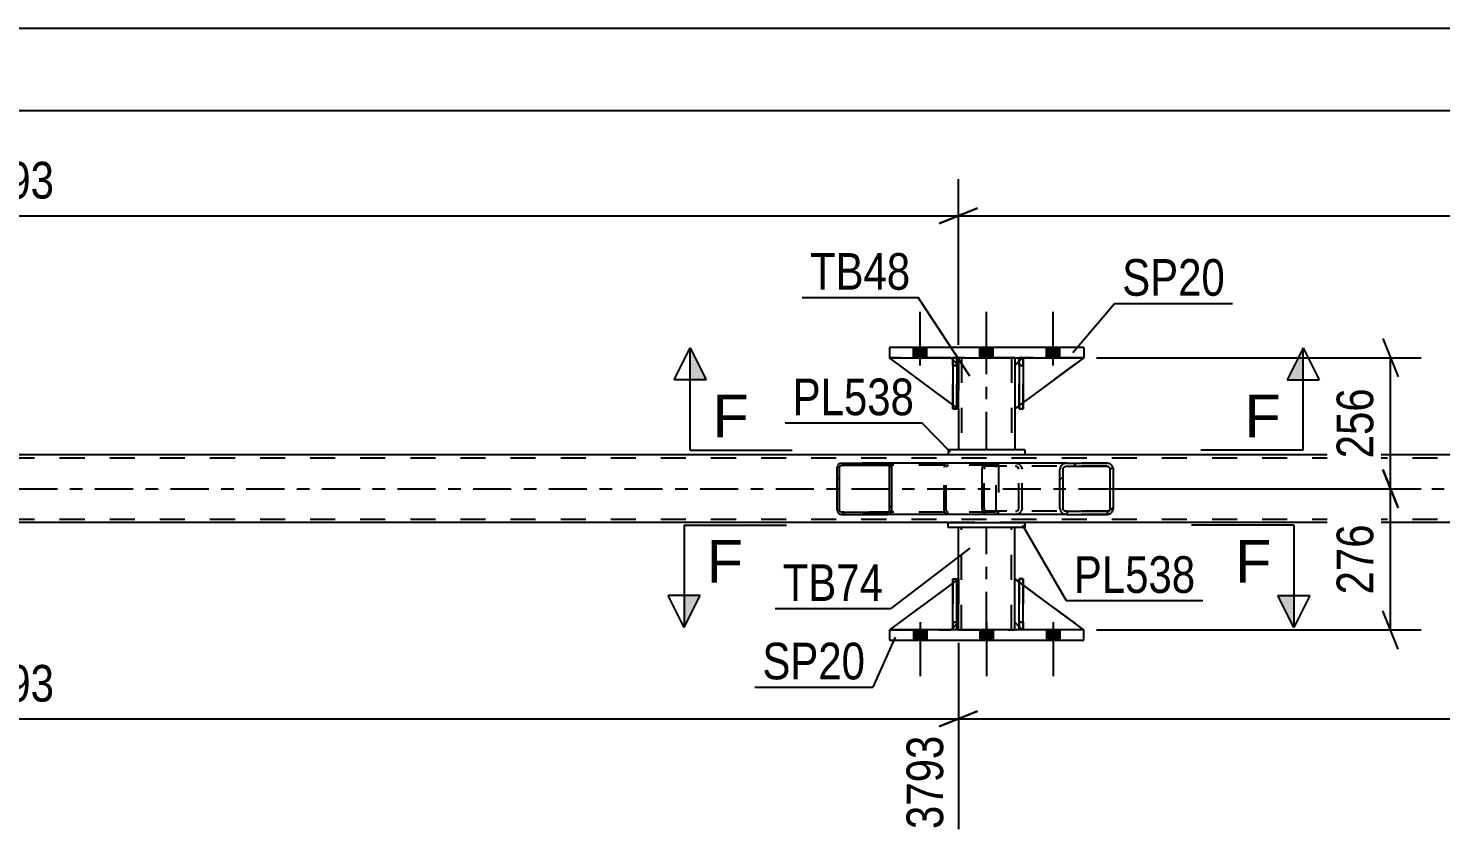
# Model space of a CAD drawing. Header units: millimetres. Extents: x 0 to 841, y 0 to 594.
# Drawn here: x 159.7 to 270.2, y 200.6 to 263.8 of the extents above; entities that cross this region are included whole.
import ezdxf

# ---------------------------------------------------------------- set-up
doc = ezdxf.new("R2010")
doc.units = ezdxf.units.MM
doc.linetypes.add('DXK_LINE_DOT2', pattern=[3.9198, 1.9599, -1.9599])
doc.linetypes.add('DXK_LINE_DOT3', pattern=[5.9187, 2.979, -0.9799, 0.9799, -0.9799])
doc.styles.add('Arial', font='ARIAL.TTF', dxfattribs={"height": 0.2})
doc.styles.add('Arial Narrow', font='ARIALN.TTF', dxfattribs={"height": 0.2})

# ---------------------------------------------------------------- blocks, each defined once
blk = doc.blocks.new('Part-318889158-2686 - 2549')
at = {"color": 2, "linetype": 'Continuous'}
for p, q in [((232.5, 220.75), (232.5, 224.75)), ((236.9, 220.75), (236.9, 224.75)), ((232.5, 216.75), (232.5, 217.35)), ((236.9, 216.75), (236.9, 217.35))]:
    blk.add_line(p, q, dxfattribs=at)
at = {"color": 7, "linetype": 'DXK_LINE_DOT2'}
for p, q in [((236.9, 224.75), (232.5, 224.75)), ((232.74, 216.75), (232.74, 224.75)), ((236.66, 216.75), (236.66, 224.75)), ((232.5, 217.35), (232.5, 220.75)), ((236.9, 217.35), (236.9, 220.75)), ((232.5, 216.75), (236.9, 216.75))]:
    blk.add_line(p, q, dxfattribs=at)
at = {"color": 7, "linetype": 'DXK_LINE_DOT3'}
blk.add_line((234.7, 216.75), (234.7, 224.75), dxfattribs=at)
blk = doc.blocks.new('Part-318889158-2675 - 2549')
at = {"color": 7, "linetype": 'DXK_LINE_DOT2'}
for p, q in [((232.05, 220.75), (232.37, 220.75)), ((232.05, 217.35), (232.05, 220.75)), ((232.05, 220.75), (232.05, 216.75)), ((232.37, 220.75), (232.37, 217.35)), ((232.37, 216.75), (232.37, 220.66)), ((232.37, 217.35), (232.05, 217.35)), ((232.05, 216.75), (232.05, 217.35)), ((232.37, 216.75), (232.05, 216.75)), ((232.37, 217.35), (232.37, 216.75)), ((232.37, 216.75), (232.37, 216.75))]:
    blk.add_line(p, q, dxfattribs=at)
blk = doc.blocks.new('Part-318889158-2631 - 2549')
at = {"color": 7, "linetype": 'DXK_LINE_DOT2'}
for p, q in [((236.9, 217.35), (236.9, 220.75)), ((236.9, 220.75), (242.3, 216.75)), ((237.5, 216.75), (236.9, 217.35)), ((242.3, 216.75), (237.5, 216.75))]:
    blk.add_line(p, q, dxfattribs=at)
blk = doc.blocks.new('Part-318889158-2696 - 2549')
at = {"color": 2, "linetype": 'Continuous'}
for p, q in [((242.3, 216.75), (227.1, 216.75)), ((227.1, 216.75), (227.1, 215.95)), ((242.3, 215.95), (242.3, 216.75)), ((227.1, 215.95), (242.3, 215.95))]:
    blk.add_line(p, q, dxfattribs=at)
blk = doc.blocks.new('Part-318889158-2632 - 2549')
at = {"color": 2, "linetype": 'Continuous'}
for p, q in [((236.9, 217.35), (236.9, 220.75)), ((237.25, 220.49), (236.9, 220.75)), ((242.3, 216.75), (237.57, 220.25)), ((237.25, 217), (236.9, 217.35))]:
    blk.add_line(p, q, dxfattribs=at)
at = {"color": 7, "linetype": 'DXK_LINE_DOT2'}
for p, q in [((237.57, 220.25), (237.25, 220.49)), ((237.5, 216.75), (237.25, 217)), ((242.3, 216.75), (237.5, 216.75)), ((242.3, 216.75), (242.3, 216.75)), ((242.3, 216.75), (242.3, 216.75))]:
    blk.add_line(p, q, dxfattribs=at)
blk = doc.blocks.new('Part-318889158-2633 - 2549')
at = {"color": 7, "linetype": 'DXK_LINE_DOT2'}
for p, q in [((232.05, 237.43), (232.05, 238.03)), ((232.05, 238.03), (232.05, 238.03)), ((232.05, 238.03), (232.05, 234.03)), ((232.37, 238.03), (232.05, 238.03)), ((232.37, 237.43), (232.37, 238.03)), ((232.37, 234.03), (232.37, 238.03)), ((232.05, 234.03), (232.05, 237.43)), ((232.05, 237.43), (232.37, 237.43)), ((232.37, 237.43), (232.37, 234.03)), ((232.05, 234.03), (232.37, 234.03))]:
    blk.add_line(p, q, dxfattribs=at)
blk = doc.blocks.new('Part-318889158-2698 - 2549')
at = {"color": 7, "linetype": 'DXK_LINE_DOT2'}
for p, q in [((237.25, 237.43), (237.25, 238.03)), ((237.25, 238.03), (237.25, 238.03)), ((237.25, 238.03), (237.25, 234.03)), ((237.57, 238.03), (237.25, 238.03)), ((237.57, 237.43), (237.57, 238.03)), ((237.57, 234.03), (237.57, 238.03)), ((237.25, 234.03), (237.25, 237.43)), ((237.25, 237.43), (237.57, 237.43)), ((237.57, 237.43), (237.57, 234.03)), ((237.25, 234.03), (237.57, 234.03))]:
    blk.add_line(p, q, dxfattribs=at)
blk = doc.blocks.new('Part-318889158-2634 - 2549')
at = {"color": 7, "linetype": 'DXK_LINE_DOT2'}
for p, q in [((232.5, 220.75), (227.1, 216.75)), ((232.5, 217.35), (232.5, 220.75)), ((232.5, 220.75), (232.5, 217.35)), ((227.1, 216.75), (231.9, 216.75)), ((231.9, 216.75), (232.5, 217.35)), ((232.5, 217.35), (231.9, 216.75)), ((232.5, 217.35), (232.5, 217.35))]:
    blk.add_line(p, q, dxfattribs=at)
blk = doc.blocks.new('Part-318889158-2635 - 2549')
at = {"color": 2, "linetype": 'Continuous'}
for p, q in [((232.05, 220.42), (227.1, 216.75)), ((232.5, 220.75), (232.37, 220.66)), ((232.5, 217.35), (232.5, 220.75)), ((232.05, 216.9), (231.9, 216.75)), ((232.5, 217.35), (232.37, 217.22)), ((232.5, 217.35), (232.5, 217.35))]:
    blk.add_line(p, q, dxfattribs=at)
at = {"color": 7, "linetype": 'DXK_LINE_DOT2'}
for p, q in [((232.37, 220.66), (232.05, 220.42)), ((232.5, 217.35), (232.5, 220.75)), ((227.1, 216.75), (231.9, 216.75)), ((232.5, 217.35), (231.9, 216.75)), ((232.37, 217.22), (232.05, 216.9))]:
    blk.add_line(p, q, dxfattribs=at)
blk = doc.blocks.new('Part-318889158-2636 - 2549')
at = {"color": 2, "linetype": 'Continuous'}
for p, q in [((237.25, 216.75), (237.25, 220.75)), ((237.25, 220.75), (237.57, 220.75)), ((237.57, 216.75), (237.57, 220.75)), ((237.25, 216.75), (237.25, 216.75)), ((237.57, 216.75), (237.25, 216.75))]:
    blk.add_line(p, q, dxfattribs=at)
at = {"color": 7, "linetype": 'DXK_LINE_DOT2'}
for p, q in [((237.25, 220.75), (237.25, 217.35)), ((237.57, 217.35), (237.57, 220.75)), ((237.25, 217.35), (237.25, 216.75)), ((237.25, 217.35), (237.57, 217.35)), ((237.57, 216.75), (237.57, 217.35)), ((237.57, 216.75), (237.57, 216.75))]:
    blk.add_line(p, q, dxfattribs=at)
blk = doc.blocks.new('Part-318889158-2638 - 2549')
at = {"color": 7, "linetype": 'DXK_LINE_DOT2'}
for p, q in [((237.57, 220.75), (237.25, 220.75)), ((237.25, 217.35), (237.25, 220.75)), ((237.25, 220.75), (237.25, 216.75)), ((237.57, 220.75), (237.57, 217.35)), ((237.57, 216.75), (237.57, 220.75)), ((237.57, 217.35), (237.25, 217.35)), ((237.25, 216.75), (237.25, 217.35)), ((237.57, 216.75), (237.25, 216.75)), ((237.57, 217.35), (237.57, 216.75)), ((237.57, 216.75), (237.57, 216.75))]:
    blk.add_line(p, q, dxfattribs=at)
blk = doc.blocks.new('Part-318889158-2704 - 2549')
at = {"color": 2, "linetype": 'Continuous'}
for p, q in [((232.5, 238.03), (232.5, 237.43)), ((236.9, 238.03), (236.9, 237.43)), ((232.5, 234.03), (232.5, 230.83)), ((236.9, 234.03), (236.9, 230.83))]:
    blk.add_line(p, q, dxfattribs=at)
at = {"color": 7, "linetype": 'DXK_LINE_DOT2'}
for p, q in [((236.9, 238.03), (232.5, 238.03)), ((232.74, 238.03), (232.74, 230.83)), ((236.66, 238.03), (236.66, 230.83)), ((232.5, 237.43), (232.5, 234.03)), ((236.9, 237.43), (236.9, 234.03)), ((236.9, 230.83), (232.5, 230.83))]:
    blk.add_line(p, q, dxfattribs=at)
at = {"color": 7, "linetype": 'DXK_LINE_DOT3'}
blk.add_line((234.7, 230.83), (234.7, 238.03), dxfattribs=at)
blk = doc.blocks.new('Part-318889158-2642 - 2549')
at = {"color": 2, "linetype": 'Continuous'}
for p, q in [((237.57, 238.03), (237.25, 238.03)), ((237.25, 238.03), (237.25, 234.03)), ((237.57, 238.03), (237.57, 238.03)), ((237.57, 238.03), (237.57, 234.03)), ((237.57, 234.03), (237.25, 234.03))]:
    blk.add_line(p, q, dxfattribs=at)
at = {"color": 7, "linetype": 'DXK_LINE_DOT2'}
for p, q in [((237.25, 237.43), (237.25, 238.03)), ((237.57, 237.43), (237.57, 238.03)), ((237.57, 238.03), (237.57, 238.03)), ((237.57, 237.43), (237.25, 237.43)), ((237.25, 237.43), (237.25, 234.03)), ((237.57, 234.03), (237.57, 237.43))]:
    blk.add_line(p, q, dxfattribs=at)
blk = doc.blocks.new('Part-318889158-2643 - 2549')
at = {"color": 2, "linetype": 'Continuous'}
for p, q in [((232.05, 234.36), (227.1, 238.03)), ((232.05, 237.88), (231.9, 238.03)), ((232.5, 237.43), (232.37, 237.56)), ((232.5, 237.43), (232.5, 237.43)), ((232.5, 234.03), (232.5, 237.43)), ((232.37, 234.12), (232.5, 234.03)), ((232.5, 234.03), (232.5, 234.03))]:
    blk.add_line(p, q, dxfattribs=at)
at = {"color": 7, "linetype": 'DXK_LINE_DOT2'}
for p, q in [((231.9, 238.03), (227.1, 238.03)), ((231.9, 238.03), (232.5, 237.43)), ((232.37, 237.56), (232.05, 237.88)), ((232.5, 237.43), (232.5, 234.03)), ((232.37, 234.12), (232.05, 234.36))]:
    blk.add_line(p, q, dxfattribs=at)
blk = doc.blocks.new('Part-318889158-2644 - 2549')
at = {"color": 7, "linetype": 'DXK_LINE_DOT2'}
for p, q in [((232.5, 234.03), (227.1, 238.03)), ((227.1, 238.03), (231.9, 238.03)), ((231.9, 238.03), (232.5, 237.43)), ((232.5, 237.43), (231.9, 238.03)), ((232.5, 237.43), (232.5, 234.03)), ((232.5, 237.43), (232.5, 237.43)), ((232.5, 237.43), (232.5, 234.03))]:
    blk.add_line(p, q, dxfattribs=at)
blk = doc.blocks.new('Part-318889158-2645 - 2549')
at = {"color": 2, "linetype": 'Continuous'}
for p, q in [((237.25, 237.78), (236.9, 237.43)), ((242.3, 238.03), (237.57, 234.53)), ((236.9, 237.43), (236.9, 234.03)), ((237.25, 234.29), (236.9, 234.03))]:
    blk.add_line(p, q, dxfattribs=at)
at = {"color": 7, "linetype": 'DXK_LINE_DOT2'}
for p, q in [((237.5, 238.03), (237.25, 237.78)), ((242.3, 238.03), (237.5, 238.03)), ((237.57, 234.53), (237.25, 234.29))]:
    blk.add_line(p, q, dxfattribs=at)
blk = doc.blocks.new('Part-318889158-2646 - 2549')
at = {"color": 7, "linetype": 'DXK_LINE_DOT2'}
for p, q in [((237.5, 238.03), (236.9, 237.43)), ((236.9, 234.03), (242.3, 238.03)), ((242.3, 238.03), (237.5, 238.03)), ((236.9, 237.43), (236.9, 234.03))]:
    blk.add_line(p, q, dxfattribs=at)
blk = doc.blocks.new('Part-318889158-2673 - 2549')
at = {"color": 2, "linetype": 'Continuous'}
for p, q in [((232.05, 216.75), (232.05, 220.75)), ((232.05, 220.75), (232.37, 220.75)), ((232.37, 216.75), (232.37, 220.75)), ((232.05, 216.75), (232.05, 216.75)), ((232.37, 216.75), (232.05, 216.75))]:
    blk.add_line(p, q, dxfattribs=at)
at = {"color": 7, "linetype": 'DXK_LINE_DOT2'}
for p, q in [((232.05, 220.75), (232.05, 217.35)), ((232.37, 217.35), (232.37, 220.75)), ((232.05, 217.35), (232.05, 216.75)), ((232.05, 217.35), (232.37, 217.35)), ((232.37, 216.75), (232.37, 217.35)), ((232.37, 216.75), (232.37, 216.75))]:
    blk.add_line(p, q, dxfattribs=at)
blk = doc.blocks.new('Part-318889158-2681 - 2549')
at = {"color": 2, "linetype": 'Continuous'}
for p, q in [((231.7, 225.15), (237.7, 225.15)), ((231.7, 224.75), (231.7, 225.15)), ((237.7, 224.75), (231.7, 224.75)), ((237.7, 225.15), (237.7, 224.75))]:
    blk.add_line(p, q, dxfattribs=at)
blk = doc.blocks.new('Part-318889158-2691 - 2549')
at = {"color": 2, "linetype": 'Continuous'}
for p, q in [((242.3, 238.83), (227.1, 238.83)), ((227.1, 238.83), (227.1, 238.03)), ((242.3, 238.83), (242.3, 238.03)), ((227.1, 238.03), (242.3, 238.03))]:
    blk.add_line(p, q, dxfattribs=at)
blk = doc.blocks.new('Part-318889158-2714 - 2549')
at = {"linetype": 'Continuous'}
h = blk.add_hatch(dxfattribs=at)
h.set_pattern_fill('', scale=0.7, style=0, pattern_type=0)
h.set_pattern_definition([(45, (227.2514, 229.592), (-1.57154, 1.57154), [])])
h.paths.add_polyline_path([(227.28, 229.47), (227.25, 229.59), (227.18, 229.7), (227.07, 229.77), (226.94, 229.79), (223.36, 229.79), (223.23, 229.77), (223.12, 229.7), (223.05, 229.59), (223.02, 229.47), (223.02, 226.11), (223.05, 225.99), (223.12, 225.88), (223.23, 225.81), (223.36, 225.79), (226.94, 225.79), (227.07, 225.81), (227.18, 225.88), (227.25, 225.99), (227.28, 226.11)])
h.paths.add_polyline_path([(227.09, 226.05), (227.06, 226), (227, 225.96), (226.94, 225.95), (223.36, 225.95), (223.3, 225.96), (223.24, 226), (223.2, 226.05), (223.19, 226.11), (223.19, 229.47), (223.2, 229.53), (223.24, 229.58), (223.3, 229.62), (223.36, 229.63), (226.94, 229.63), (227, 229.62), (227.06, 229.58), (227.09, 229.53), (227.11, 229.47), (227.11, 226.11)])
at = {"color": 2, "linetype": 'Continuous'}
for p, q in [((223.05, 229.59), (223.02, 229.47)), ((223.02, 226.11), (223.02, 229.47)), ((223.19, 229.47), (223.2, 229.53)), ((223.19, 226.11), (223.19, 229.47)), ((223.2, 229.53), (223.24, 229.58)), ((223.36, 229.79), (223.23, 229.77)), ((223.24, 229.58), (223.3, 229.62)), ((223.3, 229.62), (223.36, 229.63)), ((223.36, 229.79), (226.94, 229.79)), ((223.36, 229.63), (226.94, 229.63)), ((234.63, 229.79), (226.94, 229.79)), ((227.07, 229.77), (226.94, 229.79)), ((226.94, 229.63), (227, 229.62)), ((227, 229.62), (227.06, 229.58)), ((227.06, 229.58), (227.09, 229.53)), ((227.09, 229.53), (227.11, 229.47)), ((227.11, 226.11), (227.11, 229.47)), ((227.28, 229.47), (227.25, 229.59)), ((227.28, 226.11), (227.28, 229.47)), ((223.02, 226.11), (223.05, 225.99)), ((223.2, 226.05), (223.19, 226.11)), ((223.24, 226), (223.2, 226.05)), ((223.23, 225.81), (223.36, 225.79)), ((223.3, 225.96), (223.24, 226)), ((223.36, 225.95), (223.3, 225.96)), ((223.36, 225.95), (226.94, 225.95)), ((223.36, 225.79), (226.94, 225.79)), ((227, 225.96), (226.94, 225.95)), ((226.94, 225.79), (227.07, 225.81)), ((234.63, 225.79), (226.94, 225.79)), ((227.06, 226), (227, 225.96)), ((227.09, 226.05), (227.06, 226)), ((227.11, 226.11), (227.09, 226.05)), ((227.25, 225.99), (227.28, 226.11))]:
    blk.add_line(p, q, dxfattribs=at)
at = {"color": 7, "linetype": 'DXK_LINE_DOT2'}
for p, q in [((226.94, 229.79), (223.36, 229.79)), ((235.29, 229.63), (223.36, 229.63)), ((231.37, 229.47), (231.4, 229.59)), ((231.37, 226.11), (231.37, 229.47)), ((231.55, 229.53), (231.54, 229.47)), ((231.54, 226.11), (231.54, 229.47)), ((231.59, 229.58), (231.55, 229.53)), ((231.58, 229.77), (231.71, 229.79)), ((231.59, 229.58), (231.61, 229.59)), ((231.61, 229.59), (231.65, 229.62)), ((231.65, 229.62), (231.71, 229.63)), ((235.29, 229.79), (234.63, 229.79)), ((235.29, 229.79), (235.42, 229.77)), ((235.35, 229.62), (235.29, 229.63)), ((235.41, 229.58), (235.35, 229.62)), ((235.44, 229.53), (235.41, 229.58)), ((235.46, 229.47), (235.44, 229.53)), ((235.46, 226.11), (235.46, 229.47)), ((235.6, 229.59), (235.62, 229.49)), ((235.62, 229.49), (235.63, 229.47)), ((235.63, 229.47), (235.63, 226.11)), ((235.29, 225.95), (223.36, 225.95)), ((226.94, 225.79), (223.36, 225.79)), ((231.4, 225.99), (231.37, 226.11)), ((231.54, 226.11), (231.55, 226.05)), ((231.55, 226.05), (231.59, 226)), ((231.71, 225.79), (231.58, 225.81)), ((231.59, 226), (231.61, 225.99)), ((231.61, 225.99), (231.65, 225.96)), ((231.65, 225.96), (231.71, 225.95)), ((235.29, 225.79), (234.63, 225.79)), ((235.29, 225.95), (235.35, 225.96)), ((235.42, 225.81), (235.29, 225.79)), ((235.35, 225.96), (235.41, 226)), ((235.41, 226), (235.44, 226.05)), ((235.44, 226.05), (235.46, 226.11)), ((235.63, 226.11), (235.6, 225.99))]:
    blk.add_line(p, q, dxfattribs=at)
at = {"color": 2, "linetype": 'Continuous'}
for centre, start, end in [((223.35, 229.46), 110.7583, 155.68), ((226.95, 229.46), 24.32, 69.2417), ((223.35, 226.12), 204.32, 249.2417), ((226.95, 226.12), 290.7583, 335.68)]:
    blk.add_arc(centre, 0.331, start, end, dxfattribs=at)
at = {"color": 7, "linetype": 'DXK_LINE_DOT2'}
for centre, start, end in [((231.7, 229.46), 110.7583, 155.68), ((235.3, 229.46), 24.32, 69.2417), ((231.7, 226.12), 204.32, 249.2417), ((235.3, 226.12), 290.7583, 335.68)]:
    blk.add_arc(centre, 0.331, start, end, dxfattribs=at)
blk = doc.blocks.new('Part-318889158-2715 - 2549')
at = {"linetype": 'Continuous'}
h = blk.add_hatch(dxfattribs=at)
h.set_pattern_fill('', scale=0.7, style=0, pattern_type=0)
h.set_pattern_definition([(45, (244.5842, 229.4932), (-1.57154, 1.57154), [])])
h.paths.add_polyline_path([(244.62, 229.31), (244.58, 229.49), (244.48, 229.65), (244.31, 229.75), (244.12, 229.79), (240.94, 229.79), (240.74, 229.75), (240.58, 229.65), (240.47, 229.49), (240.43, 229.31), (240.43, 226.27), (240.47, 226.09), (240.58, 225.93), (240.74, 225.83), (240.94, 225.79), (244.12, 225.79), (244.31, 225.83), (244.48, 225.93), (244.58, 226.09), (244.62, 226.27)])
h.paths.add_polyline_path([(244.35, 226.18), (244.3, 226.1), (244.22, 226.05), (244.12, 226.03), (240.94, 226.03), (240.84, 226.05), (240.76, 226.1), (240.7, 226.18), (240.68, 226.27), (240.68, 229.31), (240.7, 229.4), (240.76, 229.48), (240.84, 229.53), (240.94, 229.55), (244.12, 229.55), (244.22, 229.53), (244.3, 229.48), (244.35, 229.4), (244.37, 229.31), (244.37, 226.27)])
at = {"color": 2, "linetype": 'Continuous'}
for p, q in [((234.36, 229.31), (234.38, 229.49)), ((234.36, 226.27), (234.36, 229.31)), ((234.38, 229.49), (234.44, 229.65)), ((234.44, 229.65), (234.53, 229.75)), ((234.53, 229.75), (234.63, 229.79)), ((240.94, 229.79), (234.63, 229.79)), ((240.47, 229.49), (240.43, 229.31)), ((240.43, 226.27), (240.43, 229.31)), ((240.68, 229.31), (240.7, 229.4)), ((240.68, 226.27), (240.68, 229.31)), ((240.7, 229.4), (240.76, 229.48)), ((240.94, 229.79), (240.74, 229.75)), ((240.76, 229.48), (240.84, 229.53)), ((240.84, 229.53), (240.94, 229.55)), ((240.94, 229.79), (244.12, 229.79)), ((240.94, 229.55), (244.12, 229.55)), ((244.31, 229.75), (244.12, 229.79)), ((244.12, 229.55), (244.22, 229.53)), ((244.22, 229.53), (244.3, 229.48)), ((244.3, 229.48), (244.35, 229.4)), ((244.35, 229.4), (244.37, 229.31)), ((244.37, 226.27), (244.37, 229.31)), ((244.62, 229.31), (244.58, 229.49)), ((244.62, 226.27), (244.62, 229.31)), ((234.38, 226.09), (234.36, 226.27)), ((234.44, 225.93), (234.38, 226.09)), ((234.53, 225.83), (234.44, 225.93)), ((234.63, 225.79), (234.53, 225.83)), ((240.94, 225.79), (234.63, 225.79)), ((240.43, 226.27), (240.47, 226.09)), ((240.7, 226.18), (240.68, 226.27)), ((240.76, 226.1), (240.7, 226.18)), ((240.74, 225.83), (240.94, 225.79)), ((240.84, 226.05), (240.76, 226.1)), ((240.94, 226.03), (240.84, 226.05)), ((240.94, 226.03), (244.12, 226.03)), ((240.94, 225.79), (244.12, 225.79)), ((244.22, 226.05), (244.12, 226.03)), ((244.12, 225.79), (244.31, 225.83)), ((244.3, 226.1), (244.22, 226.05)), ((244.35, 226.18), (244.3, 226.1)), ((244.37, 226.27), (244.35, 226.18)), ((244.58, 226.09), (244.62, 226.27))]:
    blk.add_line(p, q, dxfattribs=at)
at = {"color": 7, "linetype": 'DXK_LINE_DOT2'}
for p, q in [((234.51, 229.4), (234.5, 229.31)), ((234.5, 226.27), (234.5, 229.31)), ((234.54, 229.48), (234.51, 229.4)), ((234.58, 229.53), (234.54, 229.48)), ((234.63, 229.55), (234.58, 229.53)), ((244.12, 229.55), (234.63, 229.55)), ((235.63, 229.55), (235.63, 229.79)), ((236.97, 229.79), (237.16, 229.75)), ((237.07, 229.53), (236.97, 229.55)), ((237.15, 229.48), (237.07, 229.53)), ((237.2, 229.4), (237.15, 229.48)), ((237.22, 229.31), (237.2, 229.4)), ((237.22, 226.27), (237.22, 229.31)), ((237.43, 229.49), (237.47, 229.31)), ((237.47, 226.27), (237.47, 229.31)), ((244.12, 229.79), (240.94, 229.79)), ((234.5, 226.27), (234.51, 226.18)), ((234.51, 226.18), (234.54, 226.1)), ((234.54, 226.1), (234.58, 226.05)), ((234.58, 226.05), (234.63, 226.03)), ((244.12, 226.03), (234.63, 226.03)), ((235.63, 225.79), (235.63, 226.03)), ((236.97, 226.03), (237.07, 226.05)), ((237.16, 225.83), (236.97, 225.79)), ((237.07, 226.05), (237.15, 226.1)), ((237.15, 226.1), (237.2, 226.18)), ((237.2, 226.18), (237.22, 226.27)), ((237.47, 226.27), (237.43, 226.09)), ((244.12, 225.79), (240.94, 225.79))]:
    blk.add_line(p, q, dxfattribs=at)
for centre, start, end in [((236.98, 229.29), 23.8494, 68.8059), ((236.98, 226.28), 291.1941, 336.1506)]:
    blk.add_arc(centre, 0.492, start, end, dxfattribs=at)
at = {"color": 2, "linetype": 'Continuous'}
for centre, start, end in [((240.92, 229.29), 111.1941, 156.1506), ((244.13, 229.29), 23.8494, 68.8059), ((240.92, 226.28), 203.8494, 248.8059), ((244.13, 226.28), 291.1941, 336.1506)]:
    blk.add_arc(centre, 0.492, start, end, dxfattribs=at)
blk = doc.blocks.new('Part-318889158-2720 - 2549')
at = {"color": 2, "linetype": 'Continuous'}
for p, q in [((232.37, 238.03), (232.05, 238.03)), ((232.05, 238.03), (232.05, 234.03)), ((232.37, 238.03), (232.37, 238.03)), ((232.37, 238.03), (232.37, 234.03)), ((232.37, 234.03), (232.05, 234.03))]:
    blk.add_line(p, q, dxfattribs=at)
at = {"color": 7, "linetype": 'DXK_LINE_DOT2'}
for p, q in [((232.05, 237.43), (232.05, 238.03)), ((232.37, 237.43), (232.37, 238.03)), ((232.37, 238.03), (232.37, 238.03)), ((232.37, 237.43), (232.05, 237.43)), ((232.05, 237.43), (232.05, 234.03)), ((232.37, 234.03), (232.37, 237.43))]:
    blk.add_line(p, q, dxfattribs=at)
blk = doc.blocks.new('Part-318889158-2731 - 2549')
at = {"color": 2, "linetype": 'Continuous'}
for p, q in [((237.7, 230.83), (231.7, 230.83)), ((231.7, 230.83), (231.7, 230.43)), ((237.7, 230.43), (231.7, 230.43)), ((237.7, 230.83), (237.7, 230.43))]:
    blk.add_line(p, q, dxfattribs=at)
blk = doc.blocks.new('Part-318889158-2780 - 2549')
at = {"color": 2, "linetype": 'Continuous'}
for p, q in [((756.03, 230.43), (93.92, 230.43)), ((231.7, 225.15), (93.92, 225.15)), ((486.91, 225.15), (237.7, 225.15))]:
    blk.add_line(p, q, dxfattribs=at)
at = {"color": 7, "linetype": 'DXK_LINE_DOT2'}
for p, q in [((756.03, 230.19), (93.92, 230.19)), ((756.03, 225.39), (93.92, 225.39)), ((237.7, 225.15), (231.7, 225.15))]:
    blk.add_line(p, q, dxfattribs=at)
at = {"color": 7, "linetype": 'DXK_LINE_DOT3'}
blk.add_line((93.92, 227.79), (756.03, 227.79), dxfattribs=at)
blk = doc.blocks.new('Bolt-318889158-2830 - 2549')
at = {"linetype": 'Continuous'}
for points in [[(228.98, 238.03), (230.02, 238.03), (230.02, 238.83), (228.98, 238.83)], [(228.98, 238.03), (230.02, 238.03), (230.02, 238.83), (228.98, 238.83)], [(228.98, 238.03), (230.02, 238.03), (230.02, 238.83), (228.98, 238.83)], [(234.18, 238.03), (235.22, 238.03), (235.22, 238.83), (234.18, 238.83)], [(234.18, 238.03), (235.22, 238.03), (235.22, 238.83), (234.18, 238.83)], [(239.38, 238.03), (240.42, 238.03), (240.42, 238.83), (239.38, 238.83)], [(239.38, 238.03), (240.42, 238.03), (240.42, 238.83), (239.38, 238.83)], [(239.38, 238.03), (240.42, 238.03), (240.42, 238.83), (239.38, 238.83)]]:
    blk.add_hatch(color=1, dxfattribs=at).paths.add_polyline_path(points)
at = {"color": 1, "linetype": 'Continuous'}
for p, q in [((229.5, 237.43), (229.5, 241.63)), ((229.5, 237.43), (229.5, 241.63)), ((229.5, 237.43), (229.5, 241.63)), ((234.7, 237.43), (234.7, 241.63)), ((234.7, 237.43), (234.7, 241.63)), ((239.9, 237.43), (239.9, 241.63)), ((239.9, 237.43), (239.9, 241.63)), ((239.9, 237.43), (239.9, 241.63)), ((228.98, 238.03), (228.98, 238.83)), ((228.98, 238.03), (228.98, 238.83)), ((228.98, 238.03), (228.98, 238.83)), ((230.02, 238.03), (230.02, 238.83)), ((230.02, 238.03), (230.02, 238.83)), ((230.02, 238.03), (230.02, 238.83)), ((234.18, 238.03), (234.18, 238.83)), ((234.18, 238.03), (234.18, 238.83)), ((235.22, 238.03), (235.22, 238.83)), ((235.22, 238.03), (235.22, 238.83)), ((239.38, 238.03), (239.38, 238.83)), ((239.38, 238.03), (239.38, 238.83)), ((239.38, 238.03), (239.38, 238.83)), ((240.42, 238.03), (240.42, 238.83)), ((240.42, 238.03), (240.42, 238.83)), ((240.42, 238.03), (240.42, 238.83))]:
    blk.add_line(p, q, dxfattribs=at)
blk = doc.blocks.new('Bolt-318889158-2831 - 2549')
at = {"linetype": 'Continuous'}
for points in [[(230.02, 216.75), (228.98, 216.75), (228.98, 215.95), (230.02, 215.95)], [(230.02, 216.75), (228.98, 216.75), (228.98, 215.95), (230.02, 215.95)], [(230.02, 216.75), (228.98, 216.75), (228.98, 215.95), (230.02, 215.95)], [(235.22, 216.75), (234.18, 216.75), (234.18, 215.95), (235.22, 215.95)], [(235.22, 216.75), (234.18, 216.75), (234.18, 215.95), (235.22, 215.95)], [(240.42, 216.75), (239.38, 216.75), (239.38, 215.95), (240.42, 215.95)], [(240.42, 216.75), (239.38, 216.75), (239.38, 215.95), (240.42, 215.95)], [(240.42, 216.75), (239.38, 216.75), (239.38, 215.95), (240.42, 215.95)]]:
    blk.add_hatch(color=1, dxfattribs=at).paths.add_polyline_path(points)
at = {"color": 1, "linetype": 'Continuous'}
for p, q in [((228.98, 216.75), (228.98, 215.95)), ((228.98, 216.75), (228.98, 215.95)), ((228.98, 216.75), (228.98, 215.95)), ((229.5, 217.35), (229.5, 213.15)), ((229.5, 217.35), (229.5, 213.15)), ((229.5, 217.35), (229.5, 213.15)), ((230.02, 216.75), (230.02, 215.95)), ((230.02, 216.75), (230.02, 215.95)), ((230.02, 216.75), (230.02, 215.95)), ((234.18, 216.75), (234.18, 215.95)), ((234.18, 216.75), (234.18, 215.95)), ((234.7, 217.35), (234.7, 213.15)), ((234.7, 217.35), (234.7, 213.15)), ((235.22, 216.75), (235.22, 215.95)), ((235.22, 216.75), (235.22, 215.95)), ((239.38, 216.75), (239.38, 215.95)), ((239.38, 216.75), (239.38, 215.95)), ((239.38, 216.75), (239.38, 215.95)), ((239.9, 217.35), (239.9, 213.15)), ((239.9, 217.35), (239.9, 213.15)), ((239.9, 217.35), (239.9, 213.15)), ((240.42, 216.75), (240.42, 215.95)), ((240.42, 216.75), (240.42, 215.95)), ((240.42, 216.75), (240.42, 215.95))]:
    blk.add_line(p, q, dxfattribs=at)
blk = doc.blocks.new('StraightDimension-318889158-3051 - 2549')
at = {"color": 7, "linetype": 'Continuous'}
for p, q in [((232.5, 215.75), (232.5, 201.19)), ((234, 210.4), (231, 209.2)), ((232.5, 209.8), (487.71, 209.8))]:
    blk.add_line(p, q, dxfattribs=at)
blk = doc.blocks.new('StraightDimension-318889158-2928 - 2549')
at = {"color": 7, "linetype": 'Continuous'}
for p, q in [((232.5, 239.03), (232.5, 251.98)), ((234, 249.73), (231, 248.53)), ((232.5, 249.13), (487.71, 249.13))]:
    blk.add_line(p, q, dxfattribs=at)
blk = doc.blocks.new('StraightDimension-318889158-2909 - 2549')
at = {"color": 7, "linetype": 'Continuous'}
blk.add_line((83.7, 263.79), (766.89, 263.79), dxfattribs=at)
blk = doc.blocks.new('StraightDimension-318889158-2918 - 2549')
at = {"color": 7, "linetype": 'Continuous'}
for p, q in [((232.5, 239.03), (232.5, 251.98)), ((83.7, 249.13), (232.5, 249.13)), ((231, 248.53), (234, 249.73))]:
    blk.add_line(p, q, dxfattribs=at)
at = {"color": 0}
blk.add_wipeout([(162.35, 249.88), (162.35, 254.08), (153.84, 254.08), (153.84, 249.88)], dxfattribs=at)
at = {"color": 3, "style": 'Arial Narrow'}
blk.add_text('3793', height=2.863, dxfattribs=at).set_placement((154.44, 250.48))
blk = doc.blocks.new('StraightDimension-318889158-3041 - 2549')
at = {"color": 7, "linetype": 'Continuous'}
for p, q in [((232.5, 215.75), (232.5, 201.19)), ((231, 209.2), (234, 210.4)), ((83.7, 209.8), (232.5, 209.8))]:
    blk.add_line(p, q, dxfattribs=at)
at = {"color": 0}
blk.add_wipeout([(162.35, 210.55), (162.35, 214.75), (153.84, 214.75), (153.84, 210.55)], dxfattribs=at)
at = {"color": 3, "style": 'Arial Narrow'}
blk.add_text('3793', height=2.863, dxfattribs=at).set_placement((154.44, 211.15))
at = {"color": 0, "linetype": 'Continuous'}
blk.add_wipeout([(231.9, 209.1), (227.7, 209.1), (227.7, 200.59), (231.9, 200.59)], dxfattribs=at)
at = {"color": 3, "linetype": 'Continuous', "style": 'Arial Narrow'}
blk.add_text('3793', height=2.863, rotation=90.0002, dxfattribs=at).set_placement((231.3, 201.19))
blk = doc.blocks.new('StraightDimension-318889158-8620 - 2549')
at = {"color": 7, "linetype": 'Continuous'}
blk.add_line((83.7, 257.37), (766.25, 257.37), dxfattribs=at)
blk = doc.blocks.new('StraightDimension-318889158-21577 - 2549')
at = {"color": 7, "linetype": 'Continuous'}
for p, q in [((265.7, 239.53), (266.9, 236.53)), ((243.3, 238.03), (268.7, 238.03)), ((266.3, 227.79), (266.3, 238.03)), ((266.9, 226.29), (265.7, 229.29)), ((243.3, 227.79), (268.7, 227.79))]:
    blk.add_line(p, q, dxfattribs=at)
at = {"color": 0}
blk.add_wipeout([(265.55, 236.25), (261.35, 236.25), (261.35, 229.57), (265.55, 229.57)], dxfattribs=at)
at = {"color": 3, "style": 'Arial Narrow'}
blk.add_text('256', height=2.863, rotation=90.0002, dxfattribs=at).set_placement((264.95, 230.17))
blk = doc.blocks.new('StraightDimension-318889158-21578 - 2549')
at = {"color": 7, "linetype": 'Continuous'}
for p, q in [((265.7, 229.29), (266.9, 226.29)), ((243.3, 227.79), (268.7, 227.79)), ((266.3, 216.75), (266.3, 227.79)), ((266.9, 215.25), (265.7, 218.25)), ((243.3, 216.75), (268.7, 216.75))]:
    blk.add_line(p, q, dxfattribs=at)
at = {"color": 0}
blk.add_wipeout([(265.55, 225.61), (261.35, 225.61), (261.35, 218.93), (265.55, 218.93)], dxfattribs=at)
at = {"color": 3, "style": 'Arial Narrow'}
blk.add_text('276', height=2.863, rotation=90.0002, dxfattribs=at).set_placement((264.95, 219.53))
blk = doc.blocks.new('Mark-318889158-2700 - 2549')
at = {"color": 30, "linetype": 'Continuous'}
for p in [(220.28, 242.75), (233.39, 236.58)]:
    blk.add_line(p, (229.34, 242.75), dxfattribs=at)
at = {"color": 0}
blk.add_wipeout([(228.74, 243.35), (228.74, 246.35), (220.88, 246.35), (220.88, 243.35)], dxfattribs=at)
blk.add_wipeout([(228.74, 243.35), (228.74, 246.35), (220.88, 246.35), (220.88, 243.35)], dxfattribs=at)
at = {"color": 3, "style": 'Arial Narrow'}
blk.add_text('TB48', height=2.863, dxfattribs=at).set_placement((220.88, 243.35))
blk = doc.blocks.new('Mark-318889158-2677 - 2549')
at = {"color": 30, "linetype": 'Continuous'}
for p, q in [((237.5, 224.94), (240.93, 219.05)), ((240.93, 219.05), (251.63, 219.05))]:
    blk.add_line(p, q, dxfattribs=at)
at = {"color": 0}
blk.add_wipeout([(251.03, 219.65), (251.03, 222.65), (241.53, 222.65), (241.53, 219.65)], dxfattribs=at)
blk.add_wipeout([(251.03, 219.65), (251.03, 222.65), (241.53, 222.65), (241.53, 219.65)], dxfattribs=at)
at = {"color": 3, "style": 'Arial Narrow'}
blk.add_text('PL538', height=2.863, dxfattribs=at).set_placement((241.53, 219.65))
blk = doc.blocks.new('Mark-318889158-2682 - 2549')
at = {"color": 30, "linetype": 'Continuous'}
for p in [(233.39, 223.14), (218.15, 218.42)]:
    blk.add_line(p, (227.2, 218.42), dxfattribs=at)
at = {"color": 0}
blk.add_wipeout([(226.6, 219.02), (226.6, 222.02), (218.75, 222.02), (218.75, 219.02)], dxfattribs=at)
blk.add_wipeout([(226.6, 219.02), (226.6, 222.02), (218.75, 222.02), (218.75, 219.02)], dxfattribs=at)
at = {"color": 3, "style": 'Arial Narrow'}
blk.add_text('TB74', height=2.863, dxfattribs=at).set_placement((218.75, 219.02))
blk = doc.blocks.new('Mark-318889158-2687 - 2549')
at = {"color": 30, "linetype": 'Continuous'}
for p, q in [((241.44, 238.43), (244.71, 242.28)), ((244.71, 242.28), (253.94, 242.28))]:
    blk.add_line(p, q, dxfattribs=at)
at = {"color": 0}
blk.add_wipeout([(253.34, 242.88), (253.34, 245.88), (245.31, 245.88), (245.31, 242.88)], dxfattribs=at)
blk.add_wipeout([(253.34, 242.88), (253.34, 245.88), (245.31, 245.88), (245.31, 242.88)], dxfattribs=at)
at = {"color": 3, "style": 'Arial Narrow'}
blk.add_text('SP20', height=2.863, dxfattribs=at).set_placement((245.31, 242.88))
blk = doc.blocks.new('Mark-318889158-2692 - 2549')
at = {"color": 30, "linetype": 'Continuous'}
for p in [(227.56, 216.2), (216.56, 212.29)]:
    blk.add_line(p, (225.8, 212.29), dxfattribs=at)
at = {"color": 0}
blk.add_wipeout([(225.2, 212.89), (225.2, 215.89), (217.16, 215.89), (217.16, 212.89)], dxfattribs=at)
blk.add_wipeout([(225.2, 212.89), (225.2, 215.89), (217.16, 215.89), (217.16, 212.89)], dxfattribs=at)
at = {"color": 3, "style": 'Arial Narrow'}
blk.add_text('SP20', height=2.863, dxfattribs=at).set_placement((217.16, 212.89))
blk = doc.blocks.new('Mark-318889158-2727 - 2549')
at = {"color": 30, "linetype": 'Continuous'}
for p in [(218.93, 232.94), (231.87, 230.64)]:
    blk.add_line(p, (229.63, 232.94), dxfattribs=at)
at = {"color": 0}
blk.add_wipeout([(229.03, 233.54), (229.03, 236.54), (219.53, 236.54), (219.53, 233.54)], dxfattribs=at)
blk.add_wipeout([(229.03, 233.54), (229.03, 236.54), (219.53, 236.54), (219.53, 233.54)], dxfattribs=at)
at = {"color": 3, "style": 'Arial Narrow'}
blk.add_text('PL538', height=2.863, dxfattribs=at).set_placement((219.53, 233.54))
blk = doc.blocks.new('SectionMark-318889158-3091 - 2549')
at = {"linetype": 'Continuous'}
for points in [[(211.05, 219.44), (212.3, 219.44), (211.05, 216.94)], [(257.49, 219.44), (258.74, 219.44), (258.74, 216.94)]]:
    blk.add_hatch(color=6, dxfattribs=at).paths.add_polyline_path(points)
at = {"color": 6, "linetype": 'Continuous'}
for p, q in [((211.05, 224.94), (219.05, 224.94)), ((211.05, 224.94), (211.05, 216.94)), ((258.74, 224.94), (250.74, 224.94)), ((258.74, 224.94), (258.74, 216.94)), ((211.05, 216.94), (209.8, 219.44)), ((212.3, 219.44), (209.8, 219.44)), ((211.05, 216.94), (212.3, 219.44)), ((257.49, 219.44), (259.99, 219.44)), ((258.74, 216.94), (257.49, 219.44)), ((259.99, 219.44), (258.74, 216.94))]:
    blk.add_line(p, q, dxfattribs=at)
at = {"color": 0, "linetype": 'Continuous'}
for points in [[(215.65, 220.44), (215.65, 223.94), (212.8, 223.94), (212.8, 220.44)], [(256.99, 220.44), (256.99, 223.94), (254.14, 223.94), (254.14, 220.44)]]:
    blk.add_wipeout(points, dxfattribs=at)
at = {"color": 3, "linetype": 'Continuous', "style": 'Arial'}
for p in [(212.8, 220.44), (254.14, 220.44)]:
    blk.add_text('F', height=3.34, dxfattribs=at).set_placement(p)
blk = doc.blocks.new('SectionMark-318889158-3095 - 2549')
at = {"linetype": 'Continuous'}
for points in [[(212.75, 236.31), (211.5, 236.31), (211.5, 238.81)], [(259.47, 236.31), (258.22, 236.31), (259.47, 238.81)]]:
    blk.add_hatch(color=6, dxfattribs=at).paths.add_polyline_path(points)
at = {"color": 6, "linetype": 'Continuous'}
for p, q in [((210.25, 236.31), (211.5, 238.81)), ((211.5, 230.81), (211.5, 238.81)), ((211.5, 238.81), (212.75, 236.31)), ((259.47, 238.81), (258.22, 236.31)), ((259.47, 230.81), (259.47, 238.81)), ((259.47, 238.81), (260.72, 236.31)), ((212.75, 236.31), (210.25, 236.31)), ((258.22, 236.31), (260.72, 236.31)), ((211.5, 230.81), (219.5, 230.81)), ((259.47, 230.81), (251.47, 230.81))]:
    blk.add_line(p, q, dxfattribs=at)
at = {"color": 0, "linetype": 'Continuous'}
for points in [[(216.1, 231.81), (216.1, 235.31), (213.25, 235.31), (213.25, 231.81)], [(257.72, 231.81), (257.72, 235.31), (254.87, 235.31), (254.87, 231.81)]]:
    blk.add_wipeout(points, dxfattribs=at)
at = {"color": 3, "linetype": 'Continuous', "style": 'Arial'}
for p in [(213.25, 231.81), (254.87, 231.81)]:
    blk.add_text('F', height=3.34, dxfattribs=at).set_placement(p)

msp = doc.modelspace()

# ---------------------------------------------------------------- block references
for name in ['Bolt-318889158-2830 - 2549', 'Part-318889158-2691 - 2549', 'Part-318889158-2643 - 2549', 'Part-318889158-2644 - 2549', 'Part-318889158-2633 - 2549', 'Part-318889158-2720 - 2549', 'Part-318889158-2704 - 2549', 'Part-318889158-2645 - 2549', 'Part-318889158-2646 - 2549', 'Part-318889158-2698 - 2549', 'Part-318889158-2642 - 2549', 'Part-318889158-2780 - 2549', 'Part-318889158-2731 - 2549', 'Part-318889158-2714 - 2549', 'Part-318889158-2715 - 2549', 'Part-318889158-2681 - 2549', 'Part-318889158-2686 - 2549', 'Part-318889158-2634 - 2549', 'Part-318889158-2635 - 2549', 'Part-318889158-2675 - 2549', 'Part-318889158-2673 - 2549', 'Part-318889158-2631 - 2549', 'Part-318889158-2632 - 2549', 'Part-318889158-2636 - 2549', 'Part-318889158-2638 - 2549', 'Part-318889158-2696 - 2549', 'Bolt-318889158-2831 - 2549']:
    msp.add_blockref(name, (0, 0))

# ---------------------------------------------------------------- next in the draw order: block references
for name in ['StraightDimension-318889158-2928 - 2549', 'StraightDimension-318889158-3051 - 2549']:
    msp.add_blockref(name, (0, 0))

# ---------------------------------------------------------------- next in the draw order: block references
for name in ['StraightDimension-318889158-2909 - 2549', 'StraightDimension-318889158-3041 - 2549']:
    msp.add_blockref(name, (0, 0))

# ---------------------------------------------------------------- next in the draw order: block references
for name in ['StraightDimension-318889158-2918 - 2549', 'Mark-318889158-2682 - 2549', 'Mark-318889158-2692 - 2549']:
    msp.add_blockref(name, (0, 0))

# ---------------------------------------------------------------- next in the draw order: block references
msp.add_blockref('StraightDimension-318889158-8620 - 2549', (0, 0))

# ---------------------------------------------------------------- next in the draw order: block references
for name in ['Mark-318889158-2700 - 2549', 'StraightDimension-318889158-21577 - 2549']:
    msp.add_blockref(name, (0, 0))

# ---------------------------------------------------------------- next in the draw order: block references
for name in ['Mark-318889158-2687 - 2549', 'Mark-318889158-2727 - 2549', 'StraightDimension-318889158-21578 - 2549']:
    msp.add_blockref(name, (0, 0))

# ---------------------------------------------------------------- next in the draw order: block references
for name in ['SectionMark-318889158-3095 - 2549', 'Mark-318889158-2677 - 2549']:
    msp.add_blockref(name, (0, 0))

# ---------------------------------------------------------------- next in the draw order: block references
msp.add_blockref('SectionMark-318889158-3091 - 2549', (0, 0))

doc.saveas('drawing.dxf')
